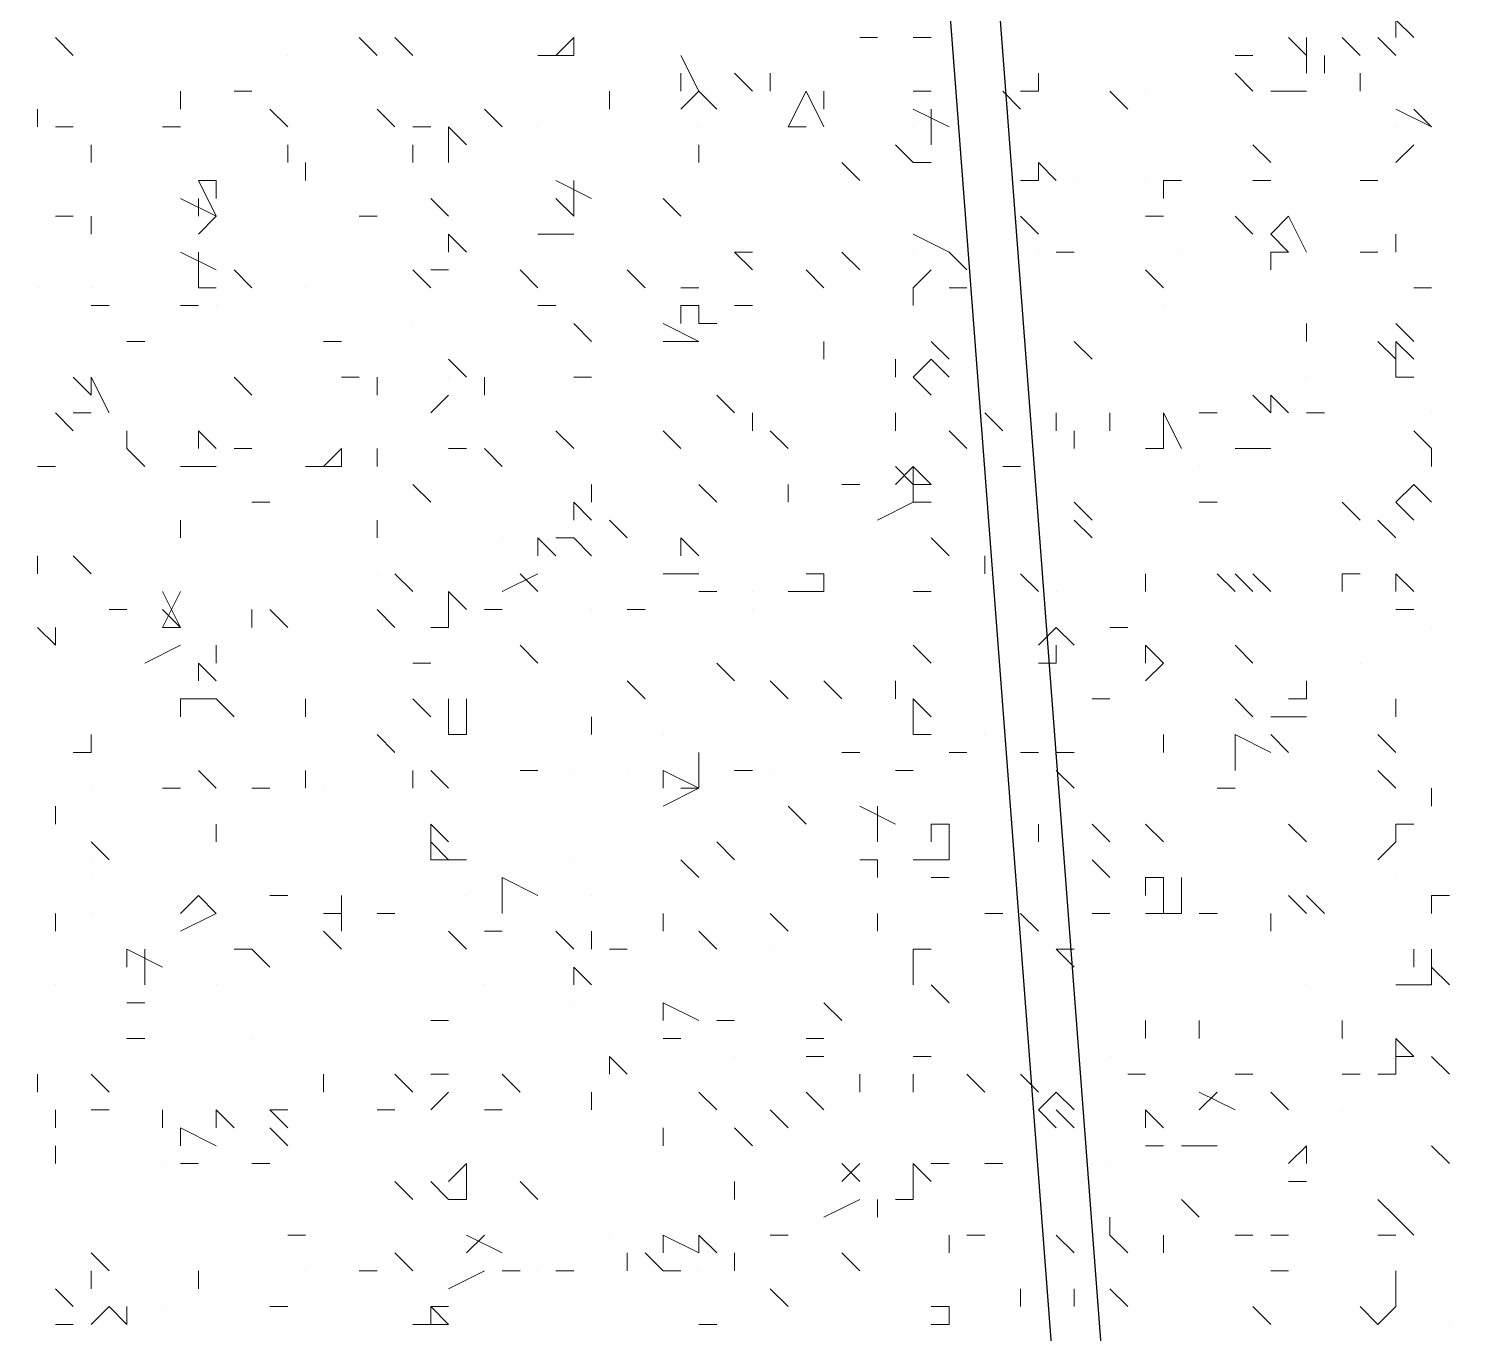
# Model space of a CAD drawing. Header units: millimetres. Extents: x 2928 to 3112, y 1220 to 1280.
# Drawn here: x 3000.9638 to 3001.2305, y 1265.9356 to 1266.179 of the extents above; entities that cross this region are included whole.
import ezdxf

# ---------------------------------------------------------------- set-up
doc = ezdxf.new("R2010")
doc.units = ezdxf.units.MM

msp = doc.modelspace()

# ---------------------------------------------------------------- linework, layer by layer
at = {"color": 253, "linetype": 'Continuous', "lineweight": -2, "true_color": 0x9a9a9a}
for points in [[(3000.72217, 1264.49062), (3001.62218, 1264.55729), (3001.48551, 1266.46398), (3001.1255, 1266.43731), (3001.17217, 1265.82397), (3000.60883, 1265.78064)], [(3000.00882, 1266.36731), (3000.05549, 1265.75397), (3000.60883, 1265.79397), (3001.16217, 1265.83397), (3001.1155, 1266.44731)]]:
    msp.add_lwpolyline(points, dxfattribs=at)
at = {"color": 92, "linetype": 'Continuous', "lineweight": 5, "true_color": 0x00b800}
for points in [[(3001.21884, 1266.18064), (3001.22217, 1266.17731), (3001.22217, 1266.17731)], [(3001.21884, 1266.18064), (3001.21884, 1266.17731), (3001.21884, 1266.17731)], [(3000.97217, 1266.17398), (3000.96884, 1266.17731), (3000.96884, 1266.17731)], [(3001.02884, 1266.17398), (3001.0255, 1266.17731), (3001.0255, 1266.17731)], [(3001.0355, 1266.17398), (3001.03217, 1266.17731), (3001.03217, 1266.17731)], [(3001.0655, 1266.17731), (3001.06217, 1266.17398), (3001.06217, 1266.17398)], [(3001.0655, 1266.17731), (3001.0655, 1266.17398), (3001.0655, 1266.17398)], [(3001.12217, 1266.17731), (3001.11884, 1266.17731), (3001.11884, 1266.17731)], [(3001.12884, 1266.17731), (3001.13217, 1266.17731), (3001.13217, 1266.17731)], [(3001.19884, 1266.17731), (3001.20217, 1266.17398), (3001.20217, 1266.17398)], [(3001.20217, 1266.17731), (3001.20217, 1266.17064), (3001.20217, 1266.17064)], [(3001.21217, 1266.17398), (3001.20884, 1266.17731), (3001.20884, 1266.17731)], [(3001.21551, 1266.17731), (3001.21884, 1266.17398), (3001.21884, 1266.17398)], [(3001.05884, 1266.17398), (3001.0655, 1266.17398), (3001.0655, 1266.17398)], [(3001.0855, 1266.17398), (3001.08884, 1266.16731), (3001.08884, 1266.16731)], [(3001.19217, 1266.17398), (3001.18884, 1266.17398), (3001.18884, 1266.17398)], [(3001.20551, 1266.17064), (3001.20551, 1266.17398), (3001.20551, 1266.17398)], [(3001.0855, 1266.17064), (3001.0855, 1266.16731), (3001.0855, 1266.16731)], [(3001.09884, 1266.16731), (3001.0955, 1266.17064), (3001.0955, 1266.17064)], [(3001.10217, 1266.16731), (3001.10217, 1266.17064), (3001.10217, 1266.17064)], [(3001.15217, 1266.16731), (3001.15217, 1266.17064), (3001.15217, 1266.17064)], [(3001.19217, 1266.16731), (3001.18884, 1266.17064), (3001.18884, 1266.17064)], [(3001.21217, 1266.16731), (3001.21217, 1266.17064), (3001.21217, 1266.17064)], [(3000.99217, 1266.16398), (3000.99217, 1266.16731), (3000.99217, 1266.16731)], [(3001.0055, 1266.16731), (3001.00217, 1266.16731), (3001.00217, 1266.16731)], [(3001.07217, 1266.16398), (3001.07217, 1266.16731), (3001.07217, 1266.16731)], [(3001.0855, 1266.16398), (3001.08884, 1266.16731), (3001.08884, 1266.16731)], [(3001.09217, 1266.16398), (3001.08884, 1266.16731), (3001.08884, 1266.16731)], [(3001.10884, 1266.16731), (3001.1055, 1266.16064), (3001.1055, 1266.16064)], [(3001.10884, 1266.16731), (3001.11217, 1266.16064), (3001.11217, 1266.16064)], [(3001.11217, 1266.16398), (3001.11217, 1266.16731), (3001.11217, 1266.16731)], [(3001.13217, 1266.16731), (3001.12884, 1266.16731), (3001.12884, 1266.16731)], [(3001.14884, 1266.16398), (3001.14551, 1266.16731), (3001.14551, 1266.16731)], [(3001.15217, 1266.16731), (3001.14884, 1266.16731), (3001.14884, 1266.16731)], [(3001.16884, 1266.16398), (3001.16551, 1266.16731), (3001.16551, 1266.16731)], [(3001.19551, 1266.16731), (3001.20217, 1266.16731), (3001.20217, 1266.16731)], [(3000.9655, 1266.16064), (3000.9655, 1266.16398), (3000.9655, 1266.16398)], [(3001.01217, 1266.16064), (3001.00884, 1266.16398), (3001.00884, 1266.16398)], [(3001.03217, 1266.16064), (3001.02884, 1266.16398), (3001.02884, 1266.16398)], [(3001.05217, 1266.16064), (3001.04884, 1266.16398), (3001.04884, 1266.16398)], [(3001.12884, 1266.16398), (3001.13551, 1266.16064), (3001.13551, 1266.16064)], [(3001.13217, 1266.16398), (3001.13217, 1266.15731), (3001.13217, 1266.15731)], [(3001.21884, 1266.16398), (3001.22551, 1266.16064), (3001.22551, 1266.16064)], [(3001.22551, 1266.16064), (3001.22217, 1266.16398), (3001.22217, 1266.16398)], [(3000.97217, 1266.16064), (3000.96884, 1266.16064), (3000.96884, 1266.16064)], [(3000.99217, 1266.16064), (3000.98884, 1266.16064), (3000.98884, 1266.16064)], [(3001.03884, 1266.16064), (3001.0355, 1266.16064), (3001.0355, 1266.16064)], [(3001.04217, 1266.16064), (3001.0455, 1266.15731), (3001.0455, 1266.15731)], [(3001.04217, 1266.16064), (3001.04217, 1266.15398), (3001.04217, 1266.15398)], [(3001.1055, 1266.16064), (3001.10884, 1266.16064), (3001.10884, 1266.16064)], [(3000.9755, 1266.15398), (3000.9755, 1266.15731), (3000.9755, 1266.15731)], [(3001.01217, 1266.15398), (3001.01217, 1266.15731), (3001.01217, 1266.15731)], [(3001.0355, 1266.15398), (3001.0355, 1266.15731), (3001.0355, 1266.15731)], [(3001.08884, 1266.15398), (3001.08884, 1266.15731), (3001.08884, 1266.15731)], [(3001.12884, 1266.15398), (3001.1255, 1266.15731), (3001.1255, 1266.15731)], [(3001.19551, 1266.15398), (3001.19217, 1266.15731), (3001.19217, 1266.15731)], [(3001.21884, 1266.15398), (3001.22217, 1266.15731), (3001.22217, 1266.15731)], [(3001.0155, 1266.15064), (3001.0155, 1266.15398), (3001.0155, 1266.15398)], [(3001.11884, 1266.15064), (3001.1155, 1266.15398), (3001.1155, 1266.15398)], [(3001.12884, 1266.15398), (3001.13217, 1266.15398), (3001.13217, 1266.15398)], [(3001.15217, 1266.15398), (3001.15551, 1266.15064), (3001.15551, 1266.15064)], [(3001.15217, 1266.15398), (3001.15217, 1266.15064), (3001.15217, 1266.15064)], [(3000.9955, 1266.15064), (3000.99884, 1266.14398), (3000.99884, 1266.14398)], [(3000.99884, 1266.15064), (3000.9955, 1266.15064), (3000.9955, 1266.15064)], [(3000.99884, 1266.15064), (3000.99884, 1266.14731), (3000.99884, 1266.14731)], [(3001.06217, 1266.15064), (3001.06884, 1266.14731), (3001.06884, 1266.14731)], [(3001.0655, 1266.15064), (3001.0655, 1266.14398), (3001.0655, 1266.14398)], [(3001.14884, 1266.15064), (3001.15217, 1266.15064), (3001.15217, 1266.15064)], [(3001.17551, 1266.15064), (3001.17884, 1266.15064), (3001.17884, 1266.15064)], [(3001.17551, 1266.15064), (3001.17551, 1266.14731), (3001.17551, 1266.14731)], [(3001.19551, 1266.15064), (3001.19217, 1266.15064), (3001.19217, 1266.15064)], [(3001.21551, 1266.15064), (3001.21217, 1266.15064), (3001.21217, 1266.15064)], [(3000.99217, 1266.14731), (3000.99884, 1266.14398), (3000.99884, 1266.14398)], [(3000.9955, 1266.14731), (3000.9955, 1266.14398), (3000.9955, 1266.14398)], [(3001.04217, 1266.14398), (3001.03884, 1266.14731), (3001.03884, 1266.14731)], [(3001.0655, 1266.14398), (3001.06217, 1266.14731), (3001.06217, 1266.14731)], [(3001.0855, 1266.14398), (3001.08217, 1266.14731), (3001.08217, 1266.14731)], [(3000.97217, 1266.14398), (3000.96884, 1266.14398), (3000.96884, 1266.14398)], [(3000.9755, 1266.14064), (3000.9755, 1266.14398), (3000.9755, 1266.14398)], [(3000.9955, 1266.14064), (3000.99884, 1266.14398), (3000.99884, 1266.14398)], [(3001.02884, 1266.14398), (3001.0255, 1266.14398), (3001.0255, 1266.14398)], [(3001.15217, 1266.14064), (3001.14884, 1266.14398), (3001.14884, 1266.14398)], [(3001.17217, 1266.14398), (3001.17551, 1266.14398), (3001.17551, 1266.14398)], [(3001.19217, 1266.14064), (3001.18884, 1266.14398), (3001.18884, 1266.14398)], [(3001.19884, 1266.14398), (3001.19551, 1266.14064), (3001.19551, 1266.14064)], [(3001.19884, 1266.14398), (3001.20217, 1266.13731), (3001.20217, 1266.13731)], [(3001.04217, 1266.14064), (3001.0455, 1266.13731), (3001.0455, 1266.13731)], [(3001.04217, 1266.14064), (3001.04217, 1266.13731), (3001.04217, 1266.13731)], [(3001.05884, 1266.14064), (3001.0655, 1266.14064), (3001.0655, 1266.14064)], [(3001.12884, 1266.14064), (3001.13551, 1266.13731), (3001.13551, 1266.13731)], [(3001.19884, 1266.13731), (3001.19551, 1266.14064), (3001.19551, 1266.14064)], [(3001.21884, 1266.13731), (3001.21884, 1266.14064), (3001.21884, 1266.14064)], [(3000.99217, 1266.13731), (3000.99884, 1266.13398), (3000.99884, 1266.13398)], [(3000.9955, 1266.13731), (3000.9955, 1266.13064), (3000.9955, 1266.13064)], [(3001.09884, 1266.13398), (3001.0955, 1266.13731), (3001.0955, 1266.13731)], [(3001.09884, 1266.13731), (3001.0955, 1266.13731), (3001.0955, 1266.13731)], [(3001.11884, 1266.13398), (3001.1155, 1266.13731), (3001.1155, 1266.13731)], [(3001.13884, 1266.13398), (3001.13551, 1266.13731), (3001.13551, 1266.13731)], [(3001.15884, 1266.13731), (3001.15551, 1266.13731), (3001.15551, 1266.13731)], [(3001.19551, 1266.13731), (3001.19884, 1266.13731), (3001.19884, 1266.13731)], [(3001.19551, 1266.13398), (3001.19551, 1266.13731), (3001.19551, 1266.13731)], [(3001.21551, 1266.13731), (3001.21217, 1266.13731), (3001.21217, 1266.13731)], [(3001.0055, 1266.13064), (3001.00217, 1266.13398), (3001.00217, 1266.13398)], [(3001.03884, 1266.13064), (3001.0355, 1266.13398), (3001.0355, 1266.13398)], [(3001.03884, 1266.13398), (3001.04217, 1266.13398), (3001.04217, 1266.13398)], [(3001.05884, 1266.13064), (3001.0555, 1266.13398), (3001.0555, 1266.13398)], [(3001.07884, 1266.13064), (3001.0755, 1266.13398), (3001.0755, 1266.13398)], [(3001.11217, 1266.13064), (3001.10884, 1266.13398), (3001.10884, 1266.13398)], [(3001.12884, 1266.13064), (3001.13217, 1266.13398), (3001.13217, 1266.13398)], [(3001.17551, 1266.13064), (3001.17217, 1266.13398), (3001.17217, 1266.13398)], [(3000.99884, 1266.13064), (3000.9955, 1266.13064), (3000.9955, 1266.13064)], [(3001.08884, 1266.13064), (3001.0855, 1266.13064), (3001.0855, 1266.13064)], [(3001.12884, 1266.12731), (3001.12884, 1266.13064), (3001.12884, 1266.13064)], [(3001.13884, 1266.13064), (3001.13551, 1266.13064), (3001.13551, 1266.13064)], [(3001.22551, 1266.13064), (3001.22217, 1266.13064), (3001.22217, 1266.13064)], [(3000.97884, 1266.12731), (3000.9755, 1266.12731), (3000.9755, 1266.12731)], [(3000.99217, 1266.12731), (3000.9955, 1266.12731), (3000.9955, 1266.12731)], [(3001.06217, 1266.12731), (3001.05884, 1266.12731), (3001.05884, 1266.12731)], [(3001.0855, 1266.12731), (3001.08884, 1266.12731), (3001.08884, 1266.12731)], [(3001.0855, 1266.12731), (3001.0855, 1266.12398), (3001.0855, 1266.12398)], [(3001.08884, 1266.12731), (3001.0855, 1266.12731), (3001.0855, 1266.12731)], [(3001.08884, 1266.12731), (3001.08884, 1266.12398), (3001.08884, 1266.12398)], [(3001.09884, 1266.12731), (3001.0955, 1266.12731), (3001.0955, 1266.12731)], [(3001.06884, 1266.12064), (3001.0655, 1266.12398), (3001.0655, 1266.12398)], [(3001.08217, 1266.12398), (3001.08884, 1266.12064), (3001.08884, 1266.12064)], [(3001.09217, 1266.12398), (3001.08884, 1266.12398), (3001.08884, 1266.12398)], [(3001.20217, 1266.12064), (3001.20217, 1266.12398), (3001.20217, 1266.12398)], [(3001.22217, 1266.12064), (3001.21884, 1266.12398), (3001.21884, 1266.12398)], [(3000.9855, 1266.12064), (3000.98217, 1266.12064), (3000.98217, 1266.12064)], [(3001.02217, 1266.12064), (3001.01884, 1266.12064), (3001.01884, 1266.12064)], [(3001.08217, 1266.12064), (3001.08884, 1266.12064), (3001.08884, 1266.12064)], [(3001.11217, 1266.11731), (3001.11217, 1266.12064), (3001.11217, 1266.12064)], [(3001.13551, 1266.11731), (3001.13217, 1266.12064), (3001.13217, 1266.12064)], [(3001.16217, 1266.11731), (3001.15884, 1266.12064), (3001.15884, 1266.12064)], [(3001.21884, 1266.11731), (3001.21551, 1266.12064), (3001.21551, 1266.12064)], [(3001.21884, 1266.12064), (3001.22217, 1266.11731), (3001.22217, 1266.11731)], [(3001.21884, 1266.12064), (3001.21884, 1266.11398), (3001.21884, 1266.11398)], [(3001.04217, 1266.11731), (3001.0455, 1266.11398), (3001.0455, 1266.11398)], [(3001.1255, 1266.11398), (3001.1255, 1266.11731), (3001.1255, 1266.11731)], [(3001.13217, 1266.11731), (3001.12884, 1266.11398), (3001.12884, 1266.11398)], [(3001.13217, 1266.11731), (3001.13551, 1266.11398), (3001.13551, 1266.11398)], [(3000.9755, 1266.11064), (3000.97217, 1266.11398), (3000.97217, 1266.11398)], [(3000.9755, 1266.11398), (3000.97884, 1266.10731), (3000.97884, 1266.10731)], [(3000.9755, 1266.11398), (3000.9755, 1266.11064), (3000.9755, 1266.11064)], [(3001.0055, 1266.11064), (3001.00217, 1266.11398), (3001.00217, 1266.11398)], [(3001.0255, 1266.11398), (3001.02217, 1266.11398), (3001.02217, 1266.11398)], [(3001.02884, 1266.11064), (3001.02884, 1266.11398), (3001.02884, 1266.11398)], [(3001.04884, 1266.11064), (3001.04884, 1266.11398), (3001.04884, 1266.11398)], [(3001.06884, 1266.11398), (3001.0655, 1266.11398), (3001.0655, 1266.11398)], [(3001.12884, 1266.11398), (3001.13217, 1266.11064), (3001.13217, 1266.11064)], [(3001.21884, 1266.11398), (3001.22217, 1266.11398), (3001.22217, 1266.11398)], [(3001.03884, 1266.10731), (3001.04217, 1266.11064), (3001.04217, 1266.11064)], [(3001.0955, 1266.10731), (3001.09217, 1266.11064), (3001.09217, 1266.11064)], [(3001.19551, 1266.10731), (3001.19217, 1266.11064), (3001.19217, 1266.11064)], [(3001.19551, 1266.11064), (3001.19884, 1266.10731), (3001.19884, 1266.10731)], [(3001.19551, 1266.11064), (3001.19551, 1266.10731), (3001.19551, 1266.10731)], [(3000.97217, 1266.10398), (3000.96884, 1266.10731), (3000.96884, 1266.10731)], [(3000.97217, 1266.10731), (3000.9755, 1266.10731), (3000.9755, 1266.10731)], [(3001.09884, 1266.10398), (3001.09884, 1266.10731), (3001.09884, 1266.10731)], [(3001.1255, 1266.10398), (3001.1255, 1266.10731), (3001.1255, 1266.10731)], [(3001.14551, 1266.10398), (3001.14217, 1266.10731), (3001.14217, 1266.10731)], [(3001.15551, 1266.10398), (3001.15551, 1266.10731), (3001.15551, 1266.10731)], [(3001.16551, 1266.10398), (3001.16551, 1266.10731), (3001.16551, 1266.10731)], [(3001.17551, 1266.10731), (3001.17551, 1266.10398), (3001.17551, 1266.10398)], [(3001.17551, 1266.10731), (3001.17551, 1266.10398), (3001.17551, 1266.10398)], [(3001.17551, 1266.10731), (3001.17884, 1266.10064), (3001.17884, 1266.10064)], [(3001.18551, 1266.10731), (3001.18217, 1266.10731), (3001.18217, 1266.10731)], [(3001.20551, 1266.10731), (3001.20217, 1266.10731), (3001.20217, 1266.10731)], [(3000.98217, 1266.10064), (3000.98217, 1266.10398), (3000.98217, 1266.10398)], [(3000.9955, 1266.10398), (3000.99884, 1266.10064), (3000.99884, 1266.10064)], [(3000.9955, 1266.10398), (3000.9955, 1266.10064), (3000.9955, 1266.10064)], [(3001.0655, 1266.10064), (3001.06217, 1266.10398), (3001.06217, 1266.10398)], [(3001.0855, 1266.10064), (3001.08217, 1266.10398), (3001.08217, 1266.10398)], [(3001.1055, 1266.10064), (3001.10217, 1266.10398), (3001.10217, 1266.10398)], [(3001.13884, 1266.10064), (3001.13551, 1266.10398), (3001.13551, 1266.10398)], [(3001.15884, 1266.10064), (3001.15884, 1266.10398), (3001.15884, 1266.10398)], [(3001.17551, 1266.10398), (3001.17551, 1266.10064), (3001.17551, 1266.10064)], [(3001.22551, 1266.10064), (3001.22217, 1266.10398), (3001.22217, 1266.10398)], [(3000.9855, 1266.09731), (3000.98217, 1266.10064), (3000.98217, 1266.10064)], [(3001.0055, 1266.10064), (3001.00217, 1266.10064), (3001.00217, 1266.10064)], [(3001.02217, 1266.10064), (3001.01884, 1266.09731), (3001.01884, 1266.09731)], [(3001.02217, 1266.10064), (3001.02217, 1266.09731), (3001.02217, 1266.09731)], [(3001.02884, 1266.09731), (3001.02884, 1266.10064), (3001.02884, 1266.10064)], [(3001.0455, 1266.10064), (3001.04217, 1266.10064), (3001.04217, 1266.10064)], [(3001.05217, 1266.09731), (3001.04884, 1266.10064), (3001.04884, 1266.10064)], [(3001.17217, 1266.10064), (3001.17551, 1266.10064), (3001.17551, 1266.10064)], [(3001.17217, 1266.10064), (3001.17551, 1266.10064), (3001.17551, 1266.10064)], [(3001.18884, 1266.10064), (3001.19551, 1266.10064), (3001.19551, 1266.10064)], [(3001.22551, 1266.09731), (3001.22551, 1266.10064), (3001.22551, 1266.10064)], [(3001.22551, 1266.09731), (3001.22551, 1266.10064), (3001.22551, 1266.10064)], [(3000.96884, 1266.09731), (3000.9655, 1266.09731), (3000.9655, 1266.09731)], [(3000.99217, 1266.09731), (3000.99884, 1266.09731), (3000.99884, 1266.09731)], [(3001.0155, 1266.09731), (3001.02217, 1266.09731), (3001.02217, 1266.09731)], [(3001.1255, 1266.09731), (3001.12884, 1266.09398), (3001.12884, 1266.09398)], [(3001.12884, 1266.09731), (3001.1255, 1266.09398), (3001.1255, 1266.09398)], [(3001.12884, 1266.09731), (3001.13217, 1266.09398), (3001.13217, 1266.09398)], [(3001.12884, 1266.09731), (3001.12884, 1266.09064), (3001.12884, 1266.09064)], [(3001.14884, 1266.09731), (3001.14551, 1266.09731), (3001.14551, 1266.09731)], [(3001.03884, 1266.09064), (3001.0355, 1266.09398), (3001.0355, 1266.09398)], [(3001.06884, 1266.09064), (3001.06884, 1266.09398), (3001.06884, 1266.09398)], [(3001.09217, 1266.09064), (3001.08884, 1266.09398), (3001.08884, 1266.09398)], [(3001.1055, 1266.09064), (3001.1055, 1266.09398), (3001.1055, 1266.09398)], [(3001.11884, 1266.09398), (3001.1155, 1266.09398), (3001.1155, 1266.09398)], [(3001.13217, 1266.09398), (3001.12884, 1266.09398), (3001.12884, 1266.09398)], [(3001.22217, 1266.09398), (3001.21884, 1266.09064), (3001.21884, 1266.09064)], [(3001.22217, 1266.09398), (3001.22551, 1266.09064), (3001.22551, 1266.09064)], [(3001.00884, 1266.09064), (3001.0055, 1266.09064), (3001.0055, 1266.09064)], [(3001.0655, 1266.09064), (3001.06884, 1266.08731), (3001.06884, 1266.08731)], [(3001.0655, 1266.09064), (3001.0655, 1266.08731), (3001.0655, 1266.08731)], [(3001.12217, 1266.08731), (3001.12884, 1266.09064), (3001.12884, 1266.09064)], [(3001.12884, 1266.09064), (3001.13217, 1266.09064), (3001.13217, 1266.09064)], [(3001.16217, 1266.08731), (3001.15884, 1266.09064), (3001.15884, 1266.09064)], [(3001.18551, 1266.09064), (3001.18217, 1266.09064), (3001.18217, 1266.09064)], [(3001.21217, 1266.08731), (3001.20884, 1266.09064), (3001.20884, 1266.09064)], [(3001.21884, 1266.09064), (3001.22217, 1266.08731), (3001.22217, 1266.08731)], [(3000.99217, 1266.08398), (3000.99217, 1266.08731), (3000.99217, 1266.08731)], [(3001.02884, 1266.08398), (3001.02884, 1266.08731), (3001.02884, 1266.08731)], [(3001.0755, 1266.08398), (3001.07217, 1266.08731), (3001.07217, 1266.08731)], [(3001.16217, 1266.08398), (3001.15884, 1266.08731), (3001.15884, 1266.08731)], [(3001.21884, 1266.08398), (3001.21551, 1266.08731), (3001.21551, 1266.08731)], [(3001.05884, 1266.08398), (3001.06217, 1266.08064), (3001.06217, 1266.08064)], [(3001.05884, 1266.08398), (3001.05884, 1266.08064), (3001.05884, 1266.08064)], [(3001.06217, 1266.08398), (3001.0655, 1266.08398), (3001.0655, 1266.08398)], [(3001.06884, 1266.08064), (3001.0655, 1266.08398), (3001.0655, 1266.08398)], [(3001.0855, 1266.08398), (3001.08884, 1266.08064), (3001.08884, 1266.08064)], [(3001.0855, 1266.08398), (3001.0855, 1266.08064), (3001.0855, 1266.08064)], [(3001.13551, 1266.08064), (3001.13217, 1266.08398), (3001.13217, 1266.08398)], [(3000.9655, 1266.07731), (3000.9655, 1266.08064), (3000.9655, 1266.08064)], [(3000.9755, 1266.07731), (3000.97217, 1266.08064), (3000.97217, 1266.08064)], [(3001.14217, 1266.07731), (3001.14217, 1266.08064), (3001.14217, 1266.08064)], [(3001.0355, 1266.07398), (3001.03217, 1266.07731), (3001.03217, 1266.07731)], [(3001.05217, 1266.07398), (3001.05884, 1266.07731), (3001.05884, 1266.07731)], [(3001.05884, 1266.07398), (3001.0555, 1266.07731), (3001.0555, 1266.07731)], [(3001.08217, 1266.07731), (3001.08884, 1266.07731), (3001.08884, 1266.07731)], [(3001.11217, 1266.07731), (3001.10884, 1266.07731), (3001.10884, 1266.07731)], [(3001.11217, 1266.07731), (3001.11217, 1266.07398), (3001.11217, 1266.07398)], [(3001.15217, 1266.07398), (3001.14884, 1266.07731), (3001.14884, 1266.07731)], [(3001.17217, 1266.07398), (3001.17217, 1266.07731), (3001.17217, 1266.07731)], [(3001.18884, 1266.07398), (3001.18551, 1266.07731), (3001.18551, 1266.07731)], [(3001.19217, 1266.07398), (3001.18884, 1266.07731), (3001.18884, 1266.07731)], [(3001.19551, 1266.07398), (3001.19217, 1266.07731), (3001.19217, 1266.07731)], [(3001.21217, 1266.07731), (3001.20884, 1266.07731), (3001.20884, 1266.07731)], [(3001.20884, 1266.07398), (3001.20884, 1266.07731), (3001.20884, 1266.07731)], [(3001.21884, 1266.07731), (3001.22217, 1266.07398), (3001.22217, 1266.07398)], [(3001.21884, 1266.07731), (3001.21884, 1266.07398), (3001.21884, 1266.07398)], [(3000.98884, 1266.07398), (3000.99217, 1266.06731), (3000.99217, 1266.06731)], [(3000.99217, 1266.07398), (3000.98884, 1266.06731), (3000.98884, 1266.06731)], [(3001.04217, 1266.07398), (3001.0455, 1266.07064), (3001.0455, 1266.07064)], [(3001.04217, 1266.07398), (3001.04217, 1266.06731), (3001.04217, 1266.06731)], [(3001.09217, 1266.07398), (3001.08884, 1266.07398), (3001.08884, 1266.07398)], [(3001.1055, 1266.07398), (3001.11217, 1266.07398), (3001.11217, 1266.07398)], [(3001.11217, 1266.07398), (3001.10884, 1266.07398), (3001.10884, 1266.07398)], [(3001.13217, 1266.07398), (3001.12884, 1266.07398), (3001.12884, 1266.07398)], [(3000.98217, 1266.07064), (3000.97884, 1266.07064), (3000.97884, 1266.07064)], [(3000.99217, 1266.06731), (3000.98884, 1266.07064), (3000.98884, 1266.07064)], [(3001.0055, 1266.06731), (3001.0055, 1266.07064), (3001.0055, 1266.07064)], [(3001.01217, 1266.06731), (3001.00884, 1266.07064), (3001.00884, 1266.07064)], [(3001.03217, 1266.06731), (3001.02884, 1266.07064), (3001.02884, 1266.07064)], [(3001.05217, 1266.07064), (3001.04884, 1266.07064), (3001.04884, 1266.07064)], [(3001.07884, 1266.07064), (3001.0755, 1266.07064), (3001.0755, 1266.07064)], [(3001.21884, 1266.07064), (3001.22217, 1266.07064), (3001.22217, 1266.07064)], [(3000.96884, 1266.06398), (3000.9655, 1266.06731), (3000.9655, 1266.06731)], [(3000.96884, 1266.06398), (3000.96884, 1266.06731), (3000.96884, 1266.06731)], [(3000.99217, 1266.06731), (3000.98884, 1266.06731), (3000.98884, 1266.06731)], [(3001.03884, 1266.06731), (3001.04217, 1266.06731), (3001.04217, 1266.06731)], [(3001.15551, 1266.06731), (3001.15217, 1266.06398), (3001.15217, 1266.06398)], [(3001.15551, 1266.06731), (3001.15884, 1266.06398), (3001.15884, 1266.06398)], [(3001.16884, 1266.06731), (3001.16551, 1266.06731), (3001.16551, 1266.06731)], [(3000.9855, 1266.06064), (3000.99217, 1266.06398), (3000.99217, 1266.06398)], [(3000.99884, 1266.06398), (3000.99884, 1266.06064), (3000.99884, 1266.06064)], [(3000.99884, 1266.06398), (3000.99884, 1266.06064), (3000.99884, 1266.06064)], [(3001.05884, 1266.06064), (3001.0555, 1266.06398), (3001.0555, 1266.06398)], [(3001.13217, 1266.06064), (3001.12884, 1266.06398), (3001.12884, 1266.06398)], [(3001.15551, 1266.06064), (3001.15551, 1266.06398), (3001.15551, 1266.06398)], [(3001.17217, 1266.06398), (3001.17551, 1266.06064), (3001.17551, 1266.06064)], [(3001.17217, 1266.06398), (3001.17217, 1266.06064), (3001.17217, 1266.06064)], [(3001.19217, 1266.06064), (3001.18884, 1266.06398), (3001.18884, 1266.06398)], [(3000.9955, 1266.06064), (3000.99884, 1266.05731), (3000.99884, 1266.05731)], [(3000.9955, 1266.06064), (3000.9955, 1266.05731), (3000.9955, 1266.05731)], [(3000.9955, 1266.06064), (3000.99884, 1266.05731), (3000.99884, 1266.05731)], [(3001.03884, 1266.06064), (3001.0355, 1266.06064), (3001.0355, 1266.06064)], [(3001.0955, 1266.05731), (3001.09217, 1266.06064), (3001.09217, 1266.06064)], [(3001.15217, 1266.06064), (3001.15551, 1266.06064), (3001.15551, 1266.06064)], [(3001.17217, 1266.05731), (3001.17551, 1266.06064), (3001.17551, 1266.06064)], [(3001.07884, 1266.05398), (3001.0755, 1266.05731), (3001.0755, 1266.05731)], [(3001.1055, 1266.05398), (3001.10217, 1266.05731), (3001.10217, 1266.05731)], [(3001.1155, 1266.05398), (3001.11217, 1266.05731), (3001.11217, 1266.05731)], [(3001.1255, 1266.05398), (3001.1255, 1266.05731), (3001.1255, 1266.05731)], [(3001.20217, 1266.05731), (3001.20217, 1266.05398), (3001.20217, 1266.05398)], [(3000.99217, 1266.05398), (3000.99884, 1266.05398), (3000.99884, 1266.05398)], [(3000.99217, 1266.05064), (3000.99217, 1266.05398), (3000.99217, 1266.05398)], [(3001.00217, 1266.05064), (3000.99884, 1266.05398), (3000.99884, 1266.05398)], [(3001.0155, 1266.05064), (3001.0155, 1266.05398), (3001.0155, 1266.05398)], [(3001.03884, 1266.05064), (3001.0355, 1266.05398), (3001.0355, 1266.05398)], [(3001.04217, 1266.05398), (3001.04217, 1266.04731), (3001.04217, 1266.04731)], [(3001.0455, 1266.05398), (3001.0455, 1266.04731), (3001.0455, 1266.04731)], [(3001.12884, 1266.05398), (3001.13217, 1266.05064), (3001.13217, 1266.05064)], [(3001.12884, 1266.05398), (3001.12884, 1266.04731), (3001.12884, 1266.04731)], [(3001.16551, 1266.05398), (3001.16217, 1266.05398), (3001.16217, 1266.05398)], [(3001.19217, 1266.05064), (3001.18884, 1266.05398), (3001.18884, 1266.05398)], [(3001.20217, 1266.05398), (3001.19884, 1266.05398), (3001.19884, 1266.05398)], [(3001.21884, 1266.05064), (3001.21884, 1266.05398), (3001.21884, 1266.05398)], [(3001.06884, 1266.04731), (3001.06884, 1266.05064), (3001.06884, 1266.05064)], [(3001.19551, 1266.05064), (3001.20217, 1266.05064), (3001.20217, 1266.05064)], [(3000.9755, 1266.04398), (3000.9755, 1266.04731), (3000.9755, 1266.04731)], [(3001.03217, 1266.04398), (3001.02884, 1266.04731), (3001.02884, 1266.04731)], [(3001.04217, 1266.04731), (3001.0455, 1266.04731), (3001.0455, 1266.04731)], [(3001.12884, 1266.04731), (3001.13217, 1266.04731), (3001.13217, 1266.04731)], [(3001.17551, 1266.04398), (3001.17551, 1266.04731), (3001.17551, 1266.04731)], [(3001.18884, 1266.04731), (3001.19551, 1266.04398), (3001.19551, 1266.04398)], [(3001.18884, 1266.04731), (3001.18884, 1266.04064), (3001.18884, 1266.04064)], [(3001.19884, 1266.04398), (3001.19551, 1266.04731), (3001.19551, 1266.04731)], [(3001.21884, 1266.04398), (3001.21551, 1266.04731), (3001.21551, 1266.04731)], [(3000.9755, 1266.04398), (3000.97217, 1266.04398), (3000.97217, 1266.04398)], [(3001.08884, 1266.04398), (3001.08884, 1266.03731), (3001.08884, 1266.03731)], [(3001.11884, 1266.04398), (3001.1155, 1266.04398), (3001.1155, 1266.04398)], [(3001.13884, 1266.04398), (3001.13551, 1266.04398), (3001.13551, 1266.04398)], [(3001.15217, 1266.04398), (3001.14884, 1266.04398), (3001.14884, 1266.04398)], [(3001.15884, 1266.04398), (3001.15551, 1266.04398), (3001.15551, 1266.04398)], [(3000.99884, 1266.03731), (3000.9955, 1266.04064), (3000.9955, 1266.04064)], [(3001.0155, 1266.03731), (3001.0155, 1266.04064), (3001.0155, 1266.04064)], [(3001.0355, 1266.03731), (3001.0355, 1266.04064), (3001.0355, 1266.04064)], [(3001.04217, 1266.03731), (3001.03884, 1266.04064), (3001.03884, 1266.04064)], [(3001.05884, 1266.04064), (3001.0555, 1266.04064), (3001.0555, 1266.04064)], [(3001.08217, 1266.04064), (3001.08884, 1266.03731), (3001.08884, 1266.03731)], [(3001.08217, 1266.04064), (3001.08217, 1266.03731), (3001.08217, 1266.03731)], [(3001.08884, 1266.04064), (3001.08884, 1266.03731), (3001.08884, 1266.03731)], [(3001.09884, 1266.04064), (3001.0955, 1266.04064), (3001.0955, 1266.04064)], [(3001.12884, 1266.04064), (3001.1255, 1266.04064), (3001.1255, 1266.04064)], [(3001.15884, 1266.03731), (3001.15551, 1266.04064), (3001.15551, 1266.04064)], [(3001.21884, 1266.03731), (3001.21551, 1266.04064), (3001.21551, 1266.04064)], [(3000.99217, 1266.03731), (3000.98884, 1266.03731), (3000.98884, 1266.03731)], [(3001.00884, 1266.03731), (3001.0055, 1266.03731), (3001.0055, 1266.03731)], [(3001.08217, 1266.03398), (3001.08884, 1266.03731), (3001.08884, 1266.03731)], [(3001.0855, 1266.03731), (3001.08884, 1266.03731), (3001.08884, 1266.03731)], [(3001.18551, 1266.03731), (3001.18884, 1266.03731), (3001.18884, 1266.03731)], [(3001.22551, 1266.03398), (3001.22551, 1266.03731), (3001.22551, 1266.03731)], [(3000.96884, 1266.03064), (3000.96884, 1266.03398), (3000.96884, 1266.03398)], [(3001.10884, 1266.03064), (3001.1055, 1266.03398), (3001.1055, 1266.03398)], [(3001.11884, 1266.03398), (3001.1255, 1266.03064), (3001.1255, 1266.03064)], [(3001.12217, 1266.03398), (3001.12217, 1266.02731), (3001.12217, 1266.02731)], [(3000.99884, 1266.02731), (3000.99884, 1266.03064), (3000.99884, 1266.03064)], [(3001.03884, 1266.03064), (3001.04217, 1266.02731), (3001.04217, 1266.02731)], [(3001.03884, 1266.03064), (3001.03884, 1266.02397), (3001.03884, 1266.02397)], [(3001.13217, 1266.03064), (3001.13217, 1266.02731), (3001.13217, 1266.02731)], [(3001.13551, 1266.03064), (3001.13217, 1266.03064), (3001.13217, 1266.03064)], [(3001.13551, 1266.03064), (3001.13551, 1266.02397), (3001.13551, 1266.02397)], [(3001.15217, 1266.02731), (3001.15217, 1266.03064), (3001.15217, 1266.03064)], [(3001.16551, 1266.02731), (3001.16217, 1266.03064), (3001.16217, 1266.03064)], [(3001.17551, 1266.02731), (3001.17217, 1266.03064), (3001.17217, 1266.03064)], [(3001.20217, 1266.02731), (3001.19884, 1266.03064), (3001.19884, 1266.03064)], [(3001.21884, 1266.03064), (3001.22217, 1266.03064), (3001.22217, 1266.03064)], [(3001.21884, 1266.03064), (3001.21884, 1266.02731), (3001.21884, 1266.02731)], [(3000.9755, 1266.02731), (3000.97884, 1266.02397), (3000.97884, 1266.02397)], [(3001.04217, 1266.02397), (3001.03884, 1266.02731), (3001.03884, 1266.02731)], [(3001.0955, 1266.02397), (3001.09217, 1266.02731), (3001.09217, 1266.02731)], [(3001.21551, 1266.02397), (3001.21884, 1266.02731), (3001.21884, 1266.02731)], [(3001.03884, 1266.02397), (3001.04217, 1266.02397), (3001.04217, 1266.02397)], [(3001.0455, 1266.02397), (3001.04217, 1266.02397), (3001.04217, 1266.02397)], [(3001.08884, 1266.02064), (3001.0855, 1266.02397), (3001.0855, 1266.02397)], [(3001.11884, 1266.02397), (3001.12217, 1266.02397), (3001.12217, 1266.02397)], [(3001.12217, 1266.02064), (3001.12217, 1266.02397), (3001.12217, 1266.02397)], [(3001.12884, 1266.02397), (3001.13551, 1266.02397), (3001.13551, 1266.02397)], [(3001.16551, 1266.02064), (3001.16217, 1266.02397), (3001.16217, 1266.02397)], [(3001.05217, 1266.02064), (3001.05884, 1266.01731), (3001.05884, 1266.01731)], [(3001.05217, 1266.02064), (3001.05217, 1266.01397), (3001.05217, 1266.01397)], [(3001.13551, 1266.02064), (3001.13217, 1266.02064), (3001.13217, 1266.02064)], [(3001.17217, 1266.02064), (3001.17551, 1266.02064), (3001.17551, 1266.02064)], [(3001.17217, 1266.02064), (3001.17217, 1266.01731), (3001.17217, 1266.01731)], [(3001.17551, 1266.02064), (3001.17551, 1266.01397), (3001.17551, 1266.01397)], [(3001.17884, 1266.02064), (3001.17884, 1266.01397), (3001.17884, 1266.01397)], [(3000.9955, 1266.01731), (3000.99217, 1266.01397), (3000.99217, 1266.01397)], [(3000.9955, 1266.01731), (3000.99884, 1266.01397), (3000.99884, 1266.01397)], [(3001.01217, 1266.01731), (3001.00884, 1266.01731), (3001.00884, 1266.01731)], [(3001.02217, 1266.01397), (3001.02217, 1266.01731), (3001.02217, 1266.01731)], [(3001.20217, 1266.01397), (3001.19884, 1266.01731), (3001.19884, 1266.01731)], [(3001.20551, 1266.01397), (3001.20217, 1266.01731), (3001.20217, 1266.01731)], [(3001.22551, 1266.01397), (3001.22551, 1266.01731), (3001.22551, 1266.01731)], [(3001.22884, 1266.01731), (3001.22551, 1266.01731), (3001.22551, 1266.01731)], [(3000.96884, 1266.01064), (3000.96884, 1266.01397), (3000.96884, 1266.01397)], [(3000.99217, 1266.01064), (3000.99884, 1266.01397), (3000.99884, 1266.01397)], [(3001.02217, 1266.01397), (3001.01884, 1266.01397), (3001.01884, 1266.01397)], [(3001.02217, 1266.01397), (3001.02217, 1266.01064), (3001.02217, 1266.01064)], [(3001.03217, 1266.01397), (3001.02884, 1266.01397), (3001.02884, 1266.01397)], [(3001.08217, 1266.01064), (3001.08217, 1266.01397), (3001.08217, 1266.01397)], [(3001.1055, 1266.01064), (3001.10217, 1266.01397), (3001.10217, 1266.01397)], [(3001.12217, 1266.01064), (3001.12217, 1266.01397), (3001.12217, 1266.01397)], [(3001.14551, 1266.01397), (3001.14217, 1266.01397), (3001.14217, 1266.01397)], [(3001.15217, 1266.01064), (3001.14884, 1266.01397), (3001.14884, 1266.01397)], [(3001.16551, 1266.01397), (3001.16217, 1266.01397), (3001.16217, 1266.01397)], [(3001.17217, 1266.01397), (3001.17551, 1266.01397), (3001.17551, 1266.01397)], [(3001.17551, 1266.01397), (3001.17884, 1266.01397), (3001.17884, 1266.01397)], [(3001.18551, 1266.01397), (3001.18217, 1266.01397), (3001.18217, 1266.01397)], [(3001.19551, 1266.01064), (3001.19551, 1266.01397), (3001.19551, 1266.01397)], [(3001.01884, 1266.01064), (3001.02217, 1266.00731), (3001.02217, 1266.00731)], [(3001.0455, 1266.00731), (3001.04217, 1266.01064), (3001.04217, 1266.01064)], [(3001.04884, 1266.01064), (3001.05217, 1266.01064), (3001.05217, 1266.01064)], [(3001.0655, 1266.00731), (3001.06217, 1266.01064), (3001.06217, 1266.01064)], [(3001.06884, 1266.00731), (3001.06884, 1266.01064), (3001.06884, 1266.01064)], [(3001.09217, 1266.00731), (3001.08884, 1266.01064), (3001.08884, 1266.01064)], [(3000.98217, 1266.00731), (3000.98884, 1266.00397), (3000.98884, 1266.00397)], [(3000.98217, 1266.00397), (3000.98217, 1266.00731), (3000.98217, 1266.00731)], [(3000.9855, 1266.00731), (3000.9855, 1266.00064), (3000.9855, 1266.00064)], [(3001.0055, 1266.00731), (3001.00217, 1266.00731), (3001.00217, 1266.00731)], [(3001.00884, 1266.00397), (3001.0055, 1266.00731), (3001.0055, 1266.00731)], [(3001.0755, 1266.00731), (3001.07217, 1266.00731), (3001.07217, 1266.00731)], [(3001.12884, 1266.00731), (3001.13217, 1266.00731), (3001.13217, 1266.00731)], [(3001.12884, 1266.00731), (3001.12884, 1266.00397), (3001.12884, 1266.00397)], [(3001.15884, 1266.00397), (3001.15551, 1266.00731), (3001.15551, 1266.00731)], [(3001.15884, 1266.00731), (3001.15551, 1266.00731), (3001.15551, 1266.00731)], [(3001.22217, 1266.00731), (3001.22217, 1266.00397), (3001.22217, 1266.00397)], [(3001.22551, 1266.00731), (3001.22551, 1266.00064), (3001.22551, 1266.00064)], [(3001.0655, 1266.00397), (3001.06884, 1266.00064), (3001.06884, 1266.00064)], [(3001.0655, 1266.00397), (3001.0655, 1266.00064), (3001.0655, 1266.00064)], [(3001.12884, 1266.00064), (3001.12884, 1266.00397), (3001.12884, 1266.00397)], [(3001.22884, 1266.00064), (3001.22551, 1266.00397), (3001.22551, 1266.00397)], [(3001.13551, 1265.99731), (3001.13217, 1266.00064), (3001.13217, 1266.00064)], [(3001.21884, 1266.00064), (3001.22551, 1266.00064), (3001.22551, 1266.00064)], [(3000.98217, 1265.99731), (3000.9855, 1265.99731), (3000.9855, 1265.99731)], [(3001.08217, 1265.99731), (3001.08884, 1265.99397), (3001.08884, 1265.99397)], [(3001.08217, 1265.99731), (3001.08217, 1265.99397), (3001.08217, 1265.99397)], [(3001.1155, 1265.99397), (3001.11217, 1265.99731), (3001.11217, 1265.99731)], [(3001.04217, 1265.99397), (3001.03884, 1265.99397), (3001.03884, 1265.99397)], [(3001.0955, 1265.99397), (3001.09217, 1265.99397), (3001.09217, 1265.99397)], [(3001.17217, 1265.99064), (3001.17217, 1265.99397), (3001.17217, 1265.99397)], [(3001.18217, 1265.99064), (3001.18217, 1265.99397), (3001.18217, 1265.99397)], [(3001.20884, 1265.99064), (3001.20884, 1265.99397), (3001.20884, 1265.99397)], [(3000.9855, 1265.99064), (3000.98217, 1265.99064), (3000.98217, 1265.99064)], [(3001.08217, 1265.99064), (3001.0855, 1265.99064), (3001.0855, 1265.99064)], [(3001.11217, 1265.99064), (3001.10884, 1265.99064), (3001.10884, 1265.99064)], [(3001.21884, 1265.99064), (3001.22217, 1265.98731), (3001.22217, 1265.98731)], [(3001.21884, 1265.99064), (3001.21884, 1265.98397), (3001.21884, 1265.98397)], [(3001.0755, 1265.98397), (3001.07217, 1265.98731), (3001.07217, 1265.98731)], [(3001.07217, 1265.98397), (3001.07217, 1265.98731), (3001.07217, 1265.98731)], [(3001.10884, 1265.98731), (3001.11217, 1265.98731), (3001.11217, 1265.98731)], [(3001.13217, 1265.98731), (3001.12884, 1265.98731), (3001.12884, 1265.98731)], [(3001.22217, 1265.98731), (3001.21884, 1265.98731), (3001.21884, 1265.98731)], [(3001.22884, 1265.98397), (3001.22551, 1265.98731), (3001.22551, 1265.98731)], [(3000.9655, 1265.98064), (3000.9655, 1265.98397), (3000.9655, 1265.98397)], [(3000.97884, 1265.98064), (3000.9755, 1265.98397), (3000.9755, 1265.98397)], [(3001.01884, 1265.98064), (3001.01884, 1265.98397), (3001.01884, 1265.98397)], [(3001.0355, 1265.98064), (3001.03217, 1265.98397), (3001.03217, 1265.98397)], [(3001.03884, 1265.98397), (3001.04217, 1265.98397), (3001.04217, 1265.98397)], [(3001.0555, 1265.98064), (3001.05217, 1265.98397), (3001.05217, 1265.98397)], [(3001.11884, 1265.98064), (3001.11884, 1265.98397), (3001.11884, 1265.98397)], [(3001.12884, 1265.98064), (3001.12884, 1265.98397), (3001.12884, 1265.98397)], [(3001.14217, 1265.98064), (3001.13884, 1265.98397), (3001.13884, 1265.98397)], [(3001.15217, 1265.98064), (3001.14884, 1265.98397), (3001.14884, 1265.98397)], [(3001.17217, 1265.98397), (3001.16884, 1265.98397), (3001.16884, 1265.98397)], [(3001.19217, 1265.98397), (3001.18884, 1265.98397), (3001.18884, 1265.98397)], [(3001.21217, 1265.98397), (3001.20884, 1265.98397), (3001.20884, 1265.98397)], [(3001.21551, 1265.98397), (3001.21884, 1265.98397), (3001.21884, 1265.98397)], [(3001.03884, 1265.97731), (3001.04217, 1265.98064), (3001.04217, 1265.98064)], [(3001.06884, 1265.97731), (3001.06884, 1265.98064), (3001.06884, 1265.98064)], [(3001.09217, 1265.97731), (3001.08884, 1265.98064), (3001.08884, 1265.98064)], [(3001.11217, 1265.97731), (3001.10884, 1265.98064), (3001.10884, 1265.98064)], [(3001.15551, 1265.98064), (3001.15217, 1265.97731), (3001.15217, 1265.97731)], [(3001.15551, 1265.98064), (3001.15884, 1265.97731), (3001.15884, 1265.97731)], [(3001.18217, 1265.98064), (3001.18884, 1265.97731), (3001.18884, 1265.97731)], [(3001.18551, 1265.98064), (3001.18217, 1265.97731), (3001.18217, 1265.97731)], [(3001.19884, 1265.97731), (3001.19551, 1265.98064), (3001.19551, 1265.98064)], [(3000.96884, 1265.97397), (3000.96884, 1265.97731), (3000.96884, 1265.97731)], [(3000.97884, 1265.97731), (3000.9755, 1265.97731), (3000.9755, 1265.97731)], [(3000.98884, 1265.97397), (3000.98884, 1265.97731), (3000.98884, 1265.97731)], [(3000.99884, 1265.97731), (3001.00217, 1265.97397), (3001.00217, 1265.97397)], [(3000.99884, 1265.97731), (3000.99884, 1265.97397), (3000.99884, 1265.97397)], [(3001.01217, 1265.97731), (3001.00884, 1265.97731), (3001.00884, 1265.97731)], [(3001.01217, 1265.97397), (3001.00884, 1265.97731), (3001.00884, 1265.97731)], [(3001.03217, 1265.97731), (3001.02884, 1265.97731), (3001.02884, 1265.97731)], [(3001.05217, 1265.97731), (3001.04884, 1265.97731), (3001.04884, 1265.97731)], [(3001.1055, 1265.97397), (3001.10217, 1265.97731), (3001.10217, 1265.97731)], [(3001.15217, 1265.97731), (3001.15551, 1265.97397), (3001.15551, 1265.97397)], [(3001.15884, 1265.97397), (3001.15551, 1265.97731), (3001.15551, 1265.97731)], [(3001.17217, 1265.97731), (3001.17551, 1265.97397), (3001.17551, 1265.97397)], [(3001.17217, 1265.97731), (3001.17217, 1265.97397), (3001.17217, 1265.97397)], [(3000.99217, 1265.97397), (3000.99884, 1265.97064), (3000.99884, 1265.97064)], [(3000.99217, 1265.97397), (3000.99217, 1265.97064), (3000.99217, 1265.97064)], [(3001.01217, 1265.97064), (3001.00884, 1265.97397), (3001.00884, 1265.97397)], [(3001.08217, 1265.97064), (3001.08217, 1265.97397), (3001.08217, 1265.97397)], [(3001.09884, 1265.97064), (3001.0955, 1265.97397), (3001.0955, 1265.97397)], [(3000.96884, 1265.96731), (3000.96884, 1265.97064), (3000.96884, 1265.97064)], [(3001.17217, 1265.97064), (3001.17551, 1265.97064), (3001.17551, 1265.97064)], [(3001.17884, 1265.97064), (3001.18551, 1265.97064), (3001.18551, 1265.97064)], [(3001.20217, 1265.97064), (3001.19884, 1265.96731), (3001.19884, 1265.96731)], [(3001.20217, 1265.97064), (3001.20217, 1265.96731), (3001.20217, 1265.96731)], [(3001.22884, 1265.96731), (3001.22551, 1265.97064), (3001.22551, 1265.97064)], [(3000.99217, 1265.96731), (3000.9955, 1265.96731), (3000.9955, 1265.96731)], [(3001.00884, 1265.96731), (3001.0055, 1265.96731), (3001.0055, 1265.96731)], [(3001.0455, 1265.96731), (3001.04217, 1265.96397), (3001.04217, 1265.96397)], [(3001.0455, 1265.96731), (3001.0455, 1265.96064), (3001.0455, 1265.96064)], [(3001.1155, 1265.96731), (3001.11884, 1265.96397), (3001.11884, 1265.96397)], [(3001.11884, 1265.96731), (3001.1155, 1265.96397), (3001.1155, 1265.96397)], [(3001.12884, 1265.96731), (3001.13217, 1265.96397), (3001.13217, 1265.96397)], [(3001.12884, 1265.96731), (3001.12884, 1265.96064), (3001.12884, 1265.96064)], [(3001.13551, 1265.96731), (3001.13217, 1265.96731), (3001.13217, 1265.96731)], [(3001.14551, 1265.96731), (3001.14217, 1265.96731), (3001.14217, 1265.96731)], [(3001.0355, 1265.96064), (3001.03217, 1265.96397), (3001.03217, 1265.96397)], [(3001.04217, 1265.96064), (3001.03884, 1265.96397), (3001.03884, 1265.96397)], [(3001.05884, 1265.96064), (3001.0555, 1265.96397), (3001.0555, 1265.96397)], [(3001.0955, 1265.96064), (3001.0955, 1265.96397), (3001.0955, 1265.96397)], [(3001.19884, 1265.96397), (3001.20217, 1265.96397), (3001.20217, 1265.96397)], [(3001.04217, 1265.96064), (3001.0455, 1265.96064), (3001.0455, 1265.96064)], [(3001.11217, 1265.95731), (3001.11884, 1265.96064), (3001.11884, 1265.96064)], [(3001.12217, 1265.95731), (3001.12217, 1265.96064), (3001.12217, 1265.96064)], [(3001.1255, 1265.96064), (3001.12884, 1265.96064), (3001.12884, 1265.96064)], [(3001.18217, 1265.95731), (3001.17884, 1265.96064), (3001.17884, 1265.96064)], [(3001.21884, 1265.95731), (3001.21551, 1265.96064), (3001.21551, 1265.96064)], [(3001.16551, 1265.95397), (3001.16551, 1265.95731), (3001.16551, 1265.95731)], [(3001.22217, 1265.95397), (3001.21884, 1265.95731), (3001.21884, 1265.95731)], [(3001.0155, 1265.95397), (3001.01217, 1265.95397), (3001.01217, 1265.95397)], [(3001.0455, 1265.95397), (3001.05217, 1265.95064), (3001.05217, 1265.95064)], [(3001.04884, 1265.95397), (3001.0455, 1265.95064), (3001.0455, 1265.95064)], [(3001.08217, 1265.95397), (3001.08884, 1265.95064), (3001.08884, 1265.95064)], [(3001.08217, 1265.95397), (3001.08217, 1265.95064), (3001.08217, 1265.95064)], [(3001.08884, 1265.95397), (3001.09217, 1265.95064), (3001.09217, 1265.95064)], [(3001.08884, 1265.95397), (3001.08884, 1265.95064), (3001.08884, 1265.95064)], [(3001.1055, 1265.95397), (3001.10217, 1265.95397), (3001.10217, 1265.95397)], [(3001.13551, 1265.95064), (3001.13551, 1265.95397), (3001.13551, 1265.95397)], [(3001.14217, 1265.95397), (3001.13884, 1265.95397), (3001.13884, 1265.95397)], [(3001.15884, 1265.95064), (3001.15551, 1265.95397), (3001.15551, 1265.95397)], [(3001.16884, 1265.95064), (3001.16551, 1265.95397), (3001.16551, 1265.95397)], [(3001.17551, 1265.95064), (3001.17551, 1265.95397), (3001.17551, 1265.95397)], [(3001.19217, 1265.95397), (3001.18884, 1265.95397), (3001.18884, 1265.95397)], [(3001.19884, 1265.95397), (3001.19551, 1265.95397), (3001.19551, 1265.95397)], [(3001.21884, 1265.95397), (3001.21551, 1265.95397), (3001.21551, 1265.95397)], [(3000.97884, 1265.94731), (3000.9755, 1265.95064), (3000.9755, 1265.95064)], [(3001.0355, 1265.94731), (3001.03217, 1265.95064), (3001.03217, 1265.95064)], [(3001.0755, 1265.94731), (3001.0755, 1265.95064), (3001.0755, 1265.95064)], [(3001.08217, 1265.94731), (3001.07884, 1265.95064), (3001.07884, 1265.95064)], [(3001.0955, 1265.94731), (3001.0955, 1265.95064), (3001.0955, 1265.95064)], [(3001.11884, 1265.94731), (3001.1155, 1265.95064), (3001.1155, 1265.95064)], [(3000.9755, 1265.94397), (3000.9755, 1265.94731), (3000.9755, 1265.94731)], [(3000.9955, 1265.94397), (3000.9955, 1265.94731), (3000.9955, 1265.94731)], [(3001.02884, 1265.94731), (3001.0255, 1265.94731), (3001.0255, 1265.94731)], [(3001.04217, 1265.94397), (3001.04884, 1265.94731), (3001.04884, 1265.94731)], [(3001.0555, 1265.94731), (3001.05217, 1265.94731), (3001.05217, 1265.94731)], [(3001.0655, 1265.94731), (3001.06217, 1265.94731), (3001.06217, 1265.94731)], [(3001.08217, 1265.94731), (3001.0855, 1265.94731), (3001.0855, 1265.94731)], [(3001.19884, 1265.94731), (3001.19551, 1265.94731), (3001.19551, 1265.94731)], [(3001.21884, 1265.94731), (3001.21884, 1265.94064), (3001.21884, 1265.94064)], [(3000.97217, 1265.94064), (3000.96884, 1265.94397), (3000.96884, 1265.94397)], [(3001.1055, 1265.94064), (3001.10217, 1265.94397), (3001.10217, 1265.94397)], [(3001.14884, 1265.94064), (3001.14884, 1265.94397), (3001.14884, 1265.94397)], [(3001.15884, 1265.94064), (3001.15884, 1265.94397), (3001.15884, 1265.94397)], [(3001.16884, 1265.94064), (3001.16551, 1265.94397), (3001.16551, 1265.94397)], [(3001.21884, 1265.94397), (3001.21884, 1265.94064), (3001.21884, 1265.94064)], [(3000.97884, 1265.94064), (3000.9755, 1265.93731), (3000.9755, 1265.93731)], [(3000.97884, 1265.94064), (3000.98217, 1265.93731), (3000.98217, 1265.93731)], [(3000.97884, 1265.94064), (3000.98217, 1265.93731), (3000.98217, 1265.93731)], [(3000.98217, 1265.94064), (3000.98217, 1265.93731), (3000.98217, 1265.93731)], [(3001.01217, 1265.94064), (3001.00884, 1265.94064), (3001.00884, 1265.94064)], [(3001.03884, 1265.94064), (3001.04217, 1265.94064), (3001.04217, 1265.94064)], [(3001.03884, 1265.94064), (3001.03884, 1265.93731), (3001.03884, 1265.93731)], [(3001.04217, 1265.93731), (3001.03884, 1265.94064), (3001.03884, 1265.94064)], [(3001.13551, 1265.94064), (3001.13217, 1265.94064), (3001.13217, 1265.94064)], [(3001.13551, 1265.94064), (3001.13551, 1265.93731), (3001.13551, 1265.93731)], [(3001.19551, 1265.93731), (3001.19217, 1265.94064), (3001.19217, 1265.94064)], [(3001.21551, 1265.93731), (3001.21217, 1265.94064), (3001.21217, 1265.94064)], [(3001.21551, 1265.93731), (3001.21884, 1265.94064), (3001.21884, 1265.94064)], [(3000.97217, 1265.93731), (3000.96884, 1265.93731), (3000.96884, 1265.93731)], [(3001.0355, 1265.93731), (3001.04217, 1265.93731), (3001.04217, 1265.93731)], [(3001.09217, 1265.93731), (3001.08884, 1265.93731), (3001.08884, 1265.93731)], [(3001.13217, 1265.93731), (3001.13551, 1265.93731), (3001.13551, 1265.93731)]]:
    msp.add_lwpolyline(points, dxfattribs=at)
for points in [[(3001.01217, 1266.17398), (3001.01217, 1266.17398)], [(3001.12884, 1266.16731), (3001.12884, 1266.16731)], [(3001.16551, 1266.16731), (3001.16551, 1266.16731)], [(3001.17217, 1266.16731), (3001.17217, 1266.16731)], [(3001.05217, 1266.16064), (3001.05217, 1266.16064)], [(3001.05884, 1266.16064), (3001.05884, 1266.16064)], [(3001.08884, 1266.16064), (3001.08884, 1266.16064)], [(3001.12884, 1266.16064), (3001.12884, 1266.16064)], [(3001.21884, 1266.16064), (3001.21884, 1266.16064)], [(3001.04217, 1266.15398), (3001.04217, 1266.15398)], [(3001.15884, 1266.15064), (3001.15884, 1266.15064)], [(3001.17217, 1266.15064), (3001.17217, 1266.15064)], [(3001.0655, 1266.14731), (3001.0655, 1266.14731)], [(3001.04217, 1266.13731), (3001.04217, 1266.13731)], [(3001.12884, 1266.13731), (3001.12884, 1266.13731)], [(3001.15217, 1266.13731), (3001.15217, 1266.13731)], [(3001.17884, 1266.13731), (3001.17884, 1266.13731)], [(3001.21884, 1266.13731), (3001.21884, 1266.13731)], [(3000.9655, 1266.13064), (3000.9655, 1266.13064)], [(3000.9755, 1266.13064), (3000.9755, 1266.13064)], [(3001.0155, 1266.13064), (3001.0155, 1266.13064)], [(3000.99884, 1266.12731), (3000.99884, 1266.12731)], [(3001.17551, 1266.12731), (3001.17551, 1266.12731)], [(3001.0355, 1266.12398), (3001.0355, 1266.12398)], [(3001.04217, 1266.11398), (3001.04217, 1266.11398)], [(3001.20217, 1266.11398), (3001.20217, 1266.11398)], [(3001.22551, 1266.10731), (3001.22551, 1266.10731)], [(3001.0055, 1266.10064), (3001.0055, 1266.10064)], [(3001.02217, 1266.10064), (3001.02217, 1266.10064)], [(3001.18217, 1266.09731), (3001.18217, 1266.09731)], [(3001.05217, 1266.08398), (3001.05217, 1266.08398)], [(3001.02884, 1266.07731), (3001.02884, 1266.07731)], [(3001.09884, 1266.07398), (3001.09884, 1266.07398)], [(3001.15551, 1266.07398), (3001.15551, 1266.07398)], [(3001.06884, 1266.07064), (3001.06884, 1266.07064)], [(3001.09884, 1266.07064), (3001.09884, 1266.07064)], [(3000.96884, 1266.06731), (3000.96884, 1266.06731)], [(3001.22551, 1266.06731), (3001.22551, 1266.06731)], [(3001.21217, 1266.06064), (3001.21217, 1266.06064)], [(3001.21884, 1266.05398), (3001.21884, 1266.05398)], [(3001.08217, 1266.04731), (3001.08217, 1266.04731)], [(3001.14217, 1266.04731), (3001.14217, 1266.04731)], [(3001.19551, 1266.04398), (3001.19551, 1266.04398)], [(3001.0655, 1266.04064), (3001.0655, 1266.04064)], [(3001.0755, 1266.04064), (3001.0755, 1266.04064)], [(3001.10217, 1266.04064), (3001.10217, 1266.04064)], [(3000.9755, 1266.03731), (3000.9755, 1266.03731)], [(3001.01884, 1266.03731), (3001.01884, 1266.03731)], [(3000.9755, 1266.02397), (3000.9755, 1266.02397)], [(3001.0655, 1266.02397), (3001.0655, 1266.02397)], [(3000.9755, 1266.02064), (3000.9755, 1266.02064)], [(3001.21884, 1266.02064), (3001.21884, 1266.02064)], [(3001.0455, 1266.01731), (3001.0455, 1266.01731)], [(3001.06884, 1266.01731), (3001.06884, 1266.01731)], [(3000.9755, 1266.01397), (3000.9755, 1266.01397)], [(3001.17884, 1266.01397), (3001.17884, 1266.01397)], [(3000.98217, 1266.00731), (3000.98217, 1266.00731)], [(3001.02217, 1266.00731), (3001.02217, 1266.00731)], [(3001.10217, 1266.00731), (3001.10217, 1266.00731)], [(3000.96884, 1266.00064), (3000.96884, 1266.00064)], [(3000.99884, 1266.00064), (3000.99884, 1266.00064)], [(3001.04884, 1266.00064), (3001.04884, 1266.00064)], [(3001.20217, 1266.00064), (3001.20217, 1266.00064)], [(3001.22551, 1266.00064), (3001.22551, 1266.00064)], [(3001.0655, 1265.99731), (3001.0655, 1265.99731)], [(3001.0955, 1265.99397), (3001.0955, 1265.99397)], [(3001.0055, 1265.99064), (3001.0055, 1265.99064)], [(3001.11217, 1265.99064), (3001.11217, 1265.99064)], [(3001.0955, 1265.98731), (3001.0955, 1265.98731)], [(3001.16551, 1265.98731), (3001.16551, 1265.98731)], [(3001.03884, 1265.98397), (3001.03884, 1265.98397)], [(3001.02884, 1265.97731), (3001.02884, 1265.97731)], [(3001.15884, 1265.97731), (3001.15884, 1265.97731)], [(3001.20884, 1265.97731), (3001.20884, 1265.97731)], [(3000.99884, 1265.97064), (3000.99884, 1265.97064)], [(3000.98884, 1265.96731), (3000.98884, 1265.96731)], [(3001.16551, 1265.96731), (3001.16551, 1265.96731)], [(3001.07217, 1265.95397), (3001.07217, 1265.95397)], [(3001.0155, 1265.94731), (3001.0155, 1265.94731)], [(3001.0355, 1265.94731), (3001.0355, 1265.94731)], [(3001.05884, 1265.94731), (3001.05884, 1265.94731)], [(3001.08884, 1265.94731), (3001.08884, 1265.94731)], [(3000.98884, 1265.94064), (3000.98884, 1265.94064)], [(3001.22884, 1265.93731), (3001.22884, 1265.93731)]]:
    msp.add_lwpolyline(points, close=True, dxfattribs=at)

doc.saveas('drawing.dxf')
